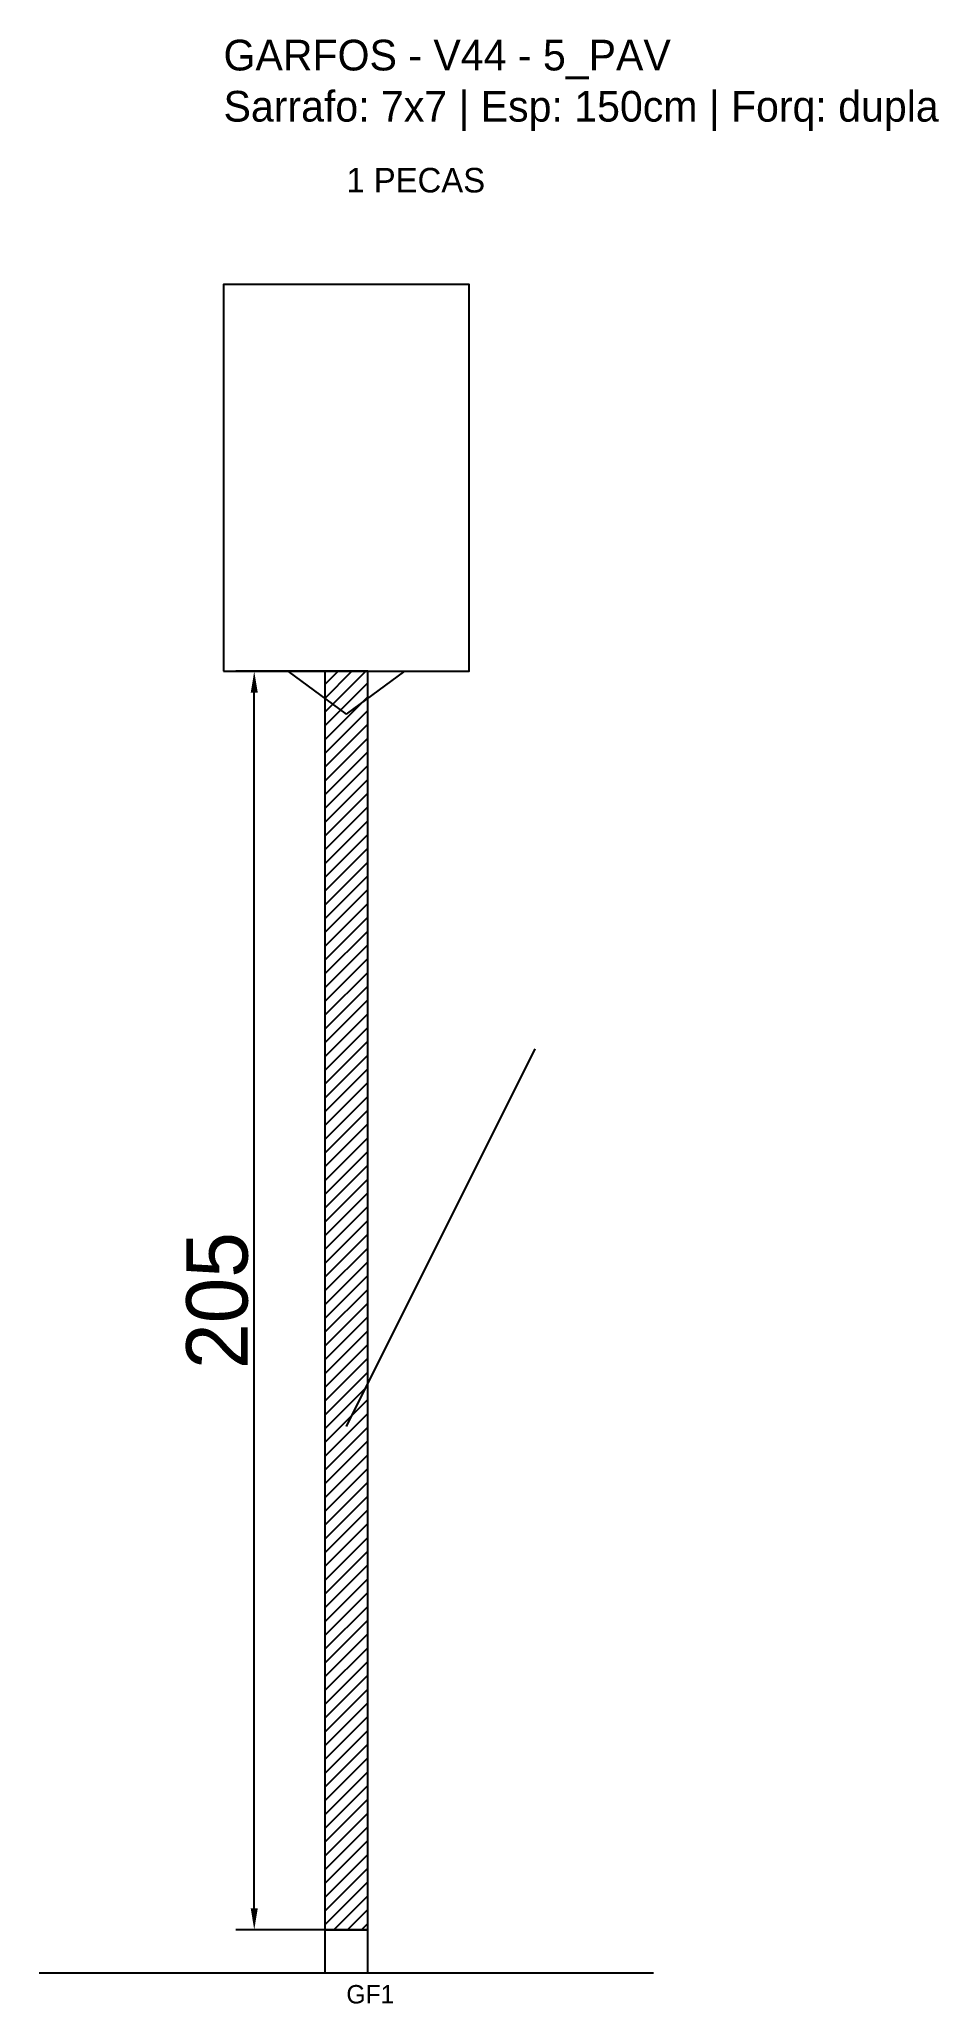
# Model space of a CAD drawing. Header units: metres. Extents: x -30 to 116, y -12 to 308.
import ezdxf

# ---------------------------------------------------------------- set-up
doc = ezdxf.new("R2010")
doc.units = ezdxf.units.M
for name, color, linetype in [('BARRA_ANCORAGEM', 1, 'Continuous'), ('COTA', 241, 'Continuous'), ('GARFOS OK', 3, 'Continuous'), ('NOME DA VIGA', 6, 'Continuous'), ('SARR_7x7', 40, 'Continuous'), ('VIGAS', 3, 'Continuous')]:
    doc.layers.add(name, color=color, linetype=linetype)
doc.dimstyles.new('EZ DXF', dxfattribs={"dimtxt": 10, "dimasz": 3.5, "dimexe": 3, "dimexo": 1.5, "dimgap": 1, "dimtad": 1, "dimdec": 1, "dimdsep": 46, "dimcen": 2.5, "dimazin": 3, "dimtfac": 1, "dimtmove": 0, "dimatfit": 3})

msp = doc.modelspace()

# ---------------------------------------------------------------- hatches: boundary and pattern name
at = {"layer": 'COTA'}
h = msp.add_hatch(dxfattribs=at)
h.set_pattern_fill('ANSI31', scale=0.5)
h.paths.add_polyline_path([(16.5, 0), (23.5, 0), (23.5, 205), (16.5, 205)])

# ---------------------------------------------------------------- linework, layer by layer
at = {"layer": 'BARRA_ANCORAGEM'}
msp.add_line((20, 82), (50.75, 143.5), dxfattribs=at)
at = {"layer": 'GARFOS OK'}
for p, q in [((20, 198), (10.5, 205)), ((10.5, 205), (29.5, 205)), ((20, 198), (29.5, 205))]:
    msp.add_line(p, q, dxfattribs=at)
at = {"layer": 'GARFOS OK', "linetype": 'CONTINUOUS'}
msp.add_line((-30, -7), (69.99, -7), dxfattribs=at)
at = {"layer": 'GARFOS OK'}
msp.add_lwpolyline([(16.5, 0), (23.5, 0), (23.5, 205), (16.5, 205), (16.5, 0)], dxfattribs=at)
at = {"layer": 'SARR_7x7'}
msp.add_lwpolyline([(16.5, -7), (23.5, -7), (23.5, 0), (16.5, 0), (16.5, -7)], dxfattribs=at)
at = {"layer": 'VIGAS'}
msp.add_lwpolyline([(0, 205), (39.99, 205), (39.99, 268), (0, 268), (0, 205)], dxfattribs=at)

# ---------------------------------------------------------------- texts
at = {"layer": 'NOME DA VIGA'}
for s, height, p in [('1 PECAS', 4, (20, 283)), ('GF1', 3, (20, -12))]:
    msp.add_text(s, height=height, dxfattribs=at).set_placement(p)
at = {"layer": 'NOME DA VIGA', "insert": (0, 293), "char_height": 5, "attachment_point": 7}
msp.add_mtext('GARFOS - V44 - 5_PAV\\PSarrafo: 7x7 | Esp: 150cm | Forq: dupla', dxfattribs=at)

# ---------------------------------------------------------------- dimensions: what is measured, and where the dimension line sits
at = {"layer": 'COTA'}
msp.add_linear_dim(base=(5, 0), p1=(20, 0), p2=(20, 205), angle=90, dimstyle='EZ DXF', dxfattribs=at).render()

doc.saveas('drawing.dxf')
